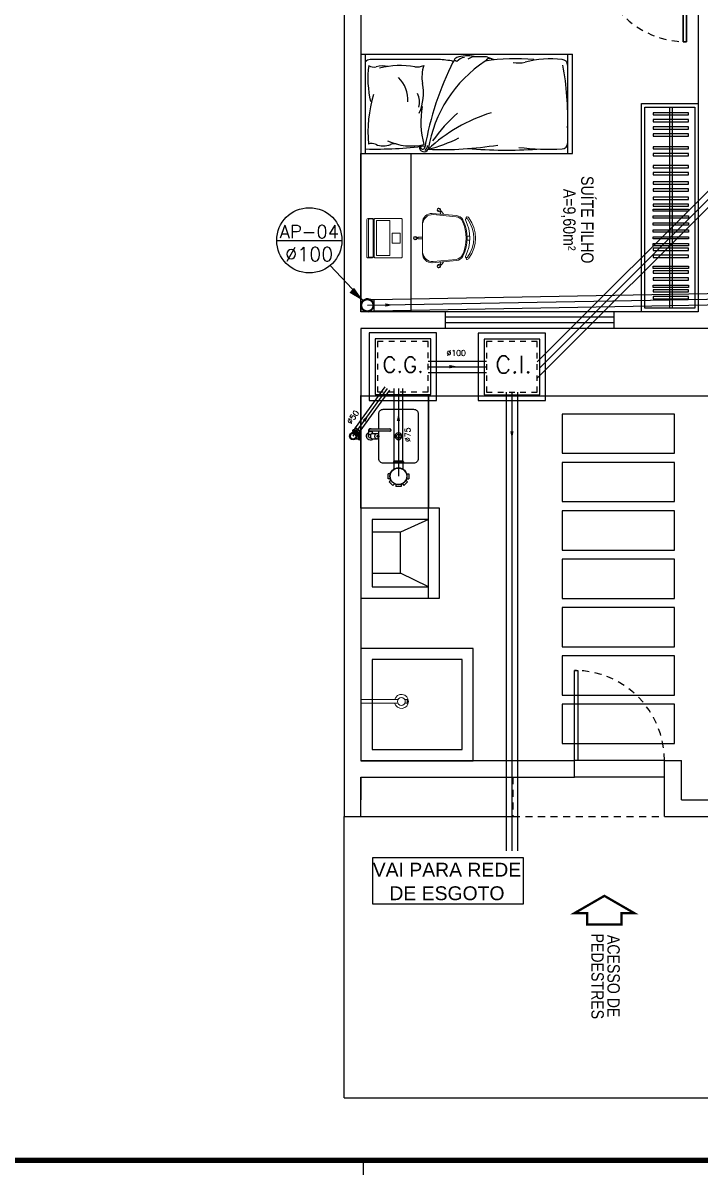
# Model space of a CAD drawing. Header units: millimetres. Extents: x 3923 to 4120, y 744 to 867.
# Drawn here: x 3965.08 to 3977.12, y 804.27 to 824.61 of the extents above; entities that cross this region are included whole.
import ezdxf
from ezdxf.enums import TextEntityAlignment as Align

# ---------------------------------------------------------------- set-up
doc = ezdxf.new("R2010")
doc.units = ezdxf.units.MM
for name, pattern in [('CONTINU', [0]), ('HIDDEN', [0.375, 0.25, -0.125]), ('HIDDEN2', [0.1875, 0.125, -0.0625])]:
    doc.linetypes.add(name, pattern=pattern)
for name, color, linetype in [('-HIDRO', 8, 'Continuous'), ('A-PEN-C', 4, 'Continuous'), ('A-PEN-M', 6, 'Continuous'), ('E-txt-g', 3, 'Continuous'), ('HIDROGRAFIA', 4, 'Continuous'), ("PRANCHA - PROJETU'S", 7, 'Continuous'), ('Texto-Tubos', 7, 'Continuous'), ('TigreCad', 3, 'Continuous'), ('Tinterno', 9, 'Continuous'), ('TUBULAÇÃO_ESGOTO', 5, 'Continuous')]:
    doc.layers.add(name, color=color, linetype=linetype)
doc.layers.add('E-Lay-9', color=9, linetype='Continuous', lineweight=9)
doc.layers.add('E-Txt-W', color=7, linetype='Continuous', lineweight=20)
doc.styles.add('CARIMBO_DADOS', font='arial.ttf', dxfattribs={"height": 0.1})
doc.styles.add('F2', font='ARIALN.TTF')
doc.styles.add('R80', font='simplex.shx', dxfattribs={"height": 12})
doc.styles.add('REG60', font='romans.shx', dxfattribs={"width": 0.8, "height": 0.15})
doc.styles.add('REG80', font='romans.shx', dxfattribs={"width": 0.8, "height": 0.2})
doc.styles.add('ROMANS', font='romans__.ttf', dxfattribs={"height": 0.1})
doc.styles.add('TCTUBOS-TXT', font='txt.shx')

# ---------------------------------------------------------------- blocks, each defined once
blk = doc.blocks.new('ADFSGASDFG')
at = {"layer": "PRANCHA - PROJETU'S", "color": 4, "const_width": 0.1}
blk.add_lwpolyline([(279.078, 106.346), (359.678, 106.346), (359.678, 48.946), (279.078, 48.946)], close=True, dxfattribs=at)
blk = doc.blocks.new('TXT-AMB75')
at = {"layer": 'E-txt-g', "style": 'REG80', "width": 0.8, "flags": 8}
blk.add_attdef('TXT', text='', height=0.2, dxfattribs=at).set_placement((0.005, 0.296), align=Align.CENTER)
at = {"layer": 'E-Txt-W', "style": 'REG60', "width": 0.8, "flags": 8}
blk.add_attdef('TXT', text='', height=0.15, dxfattribs=at).set_placement((0.005, 0.027), align=Align.CENTER)
blk = doc.blocks.new('Cadeira')
at = {"layer": 'E-Lay-9', "color": 8}
for p, q in [((-0.139, 0), (0.139, 0)), ((-0.009, 0.054), (-0.009, 0.077)), ((-0.008, 0), (-0.008, 0.043)), ((-0.008, 0.043), (-0.006, 0.043)), ((0.006, 0.043), (0.007, 0.043)), ((0.007, 0), (0.007, 0.043)), ((0.01, 0.054), (0.01, 0.077)), ((-0.219, -0.084), (-0.2, -0.302)), ((-0.209, -0.094), (-0.19, -0.298)), ((0.209, -0.094), (0.19, -0.298)), ((0.219, -0.084), (0.2, -0.302)), ((-0.25, -0.159), (-0.265, -0.141)), ((-0.236, -0.147), (-0.251, -0.129)), ((-0.24, -0.165), (-0.241, -0.166)), ((-0.213, -0.185), (-0.241, -0.166)), ((-0.23, -0.156), (-0.231, -0.158)), ((-0.214, -0.162), (-0.23, -0.156)), ((0.213, -0.185), (0.241, -0.166)), ((0.214, -0.162), (0.23, -0.156)), ((0.23, -0.156), (0.231, -0.158)), ((0.236, -0.147), (0.251, -0.129)), ((0.24, -0.165), (0.241, -0.166)), ((0.25, -0.159), (0.265, -0.141)), ((-0.017, -0.396), (-0.017, -0.42)), ((0.017, -0.396), (0.017, -0.42))]:
    blk.add_line(p, q, dxfattribs=at)
blk.add_lwpolyline([(0.163, -0.381, -0.237888), (-0.163, -0.381, 0.605717), (-0.174, -0.395, 0.122717), (-0.17, -0.4, 0.323529), (0.17, -0.4, 0.122717), (0.174, -0.395, 0.605717)], format="xyb", close=True, dxfattribs=at)
for centre in [(0, 0.047), (-0.238, -0.158), (0.238, -0.158)]:
    blk.add_circle(centre, 0.005, dxfattribs=at)
for centre, radius, start, end in [((-0.139, -0.08), 0.08, 90, 182.5692), ((0, 0.065), 0.015, 281.6334, 257.4537), ((0, 0.048), 0.0075, 221.8103, 318.1897), ((0.139, -0.08), 0.08, 357.4308, 90), ((-0.12, -0.089), 0.0887, 95.5925, 183.2522), ((0.12, -0.089), 0.0887, 356.7478, 84.4075), ((-0.25, -0.144), 0.015, 322.5463, 298.3666), ((-0.239, -0.157), 0.0075, 261.8103, 358.1897), ((0.239, -0.157), 0.0075, 181.8103, 278.1897), ((0.25, -0.144), 0.015, 241.6334, 217.4537), ((-0.13, -0.296), 0.07, 185.1212, 243.6047), ((-0.12, -0.292), 0.07, 185.2999, 245.7361), ((0.12, -0.292), 0.07, 294.2639, 354.7001), ((0.13, -0.296), 0.07, 296.3953, 354.8788), ((-0.182, -0.396), 0.00782, 29.8109, 225.3255), ((-0.163, -0.39), 0.0275, 205.1455, 233.4571), ((-0.163, -0.39), 0.0125, 205.1455, 233.1301), ((0, -0.034), 0.362, 243.6047, 296.3953), ((0, -0.025), 0.362, 245.7361, 294.2639), ((0.182, -0.396), 0.00782, 314.6745, 150.1891), ((0.163, -0.39), 0.0275, 306.5429, 334.8545), ((0, -0.165), 0.305, 234.1238, 305.8762)]:
    blk.add_arc(centre, radius, start, end, dxfattribs=at)
blk = doc.blocks.new('Notebook')
at = {"layer": 'E-Lay-9', "color": 8}
for p, q in [((0.165, 0.315), (-0.165, 0.315)), ((-0.175, 0.305), (-0.175, 0.3)), ((-0.175, 0.3), (-0.175, 0.265)), ((-0.165, 0.255), (0.165, 0.255)), ((0.175, 0.3), (0.175, 0.305)), ((0.175, 0.265), (0.175, 0.3))]:
    blk.add_line(p, q, dxfattribs=at)
for points in [[(-0.165, 0), (0.165, 0, 0.414214), (0.175, 0.01), (0.175, 0.24, 0.414214), (0.165, 0.25), (-0.165, 0.25, 0.414214), (-0.175, 0.24), (-0.175, 0.01, 0.414214)], [(-0.165, 0.26), (0.165, 0.26, 0.414214), (0.17, 0.265), (0.17, 0.295, 0.414214), (0.165, 0.3), (-0.165, 0.3, 0.414214), (-0.17, 0.295), (-0.17, 0.265, 0.414214)]]:
    blk.add_lwpolyline(points, format="xyb", close=True, dxfattribs=at)
for points in [[(-0.155, 0.11), (0.155, 0.11), (0.155, 0.23), (-0.155, 0.23)], [(-0.105, 0.25), (-0.145, 0.25), (-0.145, 0.255), (-0.105, 0.255)], [(0.105, 0.25), (0.145, 0.25), (0.145, 0.255), (0.105, 0.255)], [(-0.045, 0.02), (0.045, 0.02), (0.045, 0.09), (-0.045, 0.09)]]:
    blk.add_lwpolyline(points, close=True, dxfattribs=at)
for centre, start, end in [((-0.165, 0.305), 90, 180), ((0.165, 0.305), 0, 90), ((-0.165, 0.265), 180, 270), ((0.165, 0.265), 270, 360)]:
    blk.add_arc(centre, 0.01, start, end, dxfattribs=at)
blk = doc.blocks.new('Seta')
at = {"color": 2, "const_width": 2}
blk.add_lwpolyline([(10, 15), (10, 25.98), (25, 0), (10, -25.98), (10, -15), (0, -15), (0, 15)], close=True, dxfattribs=at)
blk = doc.blocks.new('Cuba coz')
at = {"color": 8}
blk.add_line((7.5, -4.5), (7.5, -2.4), dxfattribs=at)
for points in [[(13.4, -6.5), (13.4, -20, 0.414214), (17.4, -24), (44.4, -24, 0.414214), (48.4, -20), (48.4, 20, 0.414214), (44.4, 24), (17.4, 24, 0.414214), (13.4, 20), (13.4, 0.7)], [(6.7, 1.7), (6, 1.7, 0.546464), (4.4, -0.7, -0.10784), (4.5, -1.1), (4.5, -5.5)], [(11.7, 2.5), (8, 2.5, 0.133256), (7.3, 2.3, 0.106756), (6.7, 1.8, 0.082828), (6.3, 1, 0.071352), (6.2, 0, 0.071352), (6.3, -1, 0.082828), (6.7, -1.8, 0.106756), (7.3, -2.3, 0.133256), (8, -2.5), (11.7, -2.5)], [(4.4, -0.7, 0.293273), (6, -1.8), (6.7, -1.8)], [(13.4, -1), (13.4, -4.5, 0.414214)]]:
    blk.add_lwpolyline(points, format="xyb", dxfattribs=at)
for points in [[(11.7, -2.5, 0.133256), (12.4, -2.3, 0.106756), (13, -1.8, 0.082828), (13.3, -1, 0.071352), (13.5, 0, 0.071352), (13.3, 1, 0.082828), (13, 1.8, 0.106756), (12.4, 2.3, 0.133256), (11.7, 2.5, 0.133256), (11.1, 2.3, 0.106756), (10.5, 1.8, 0.082828), (10.1, 1, 0.071352), (10, 0, 0.071352), (10.1, -1, 0.082828), (10.5, -1.8, 0.106756), (11.1, -2.3, 0.133256)], [(12.5, 0.7, 0.133256), (12.3, 0.7, 0.106756), (12.1, 0.5, 0.082828), (12, 0.3, 0.071352), (11.9, 0, 0.071352), (12, -0.3, 0.082828), (12.1, -0.5, 0.106756), (12.3, -0.7, 0.133256), (12.5, -0.8, 0.133256), (12.7, -0.7, 0.106756), (12.8, -0.5, 0.082828), (13, -0.3, 0.071352), (13, 0, 0.071352), (13, 0.3, 0.082828), (12.8, 0.5, 0.106756), (12.7, 0.7, 0.133256)], [(6, -6.5), (23, -6.5, 1), (23, -4.5), (6, -4.5, 1)]]:
    blk.add_lwpolyline(points, format="xyb", close=True, dxfattribs=at)
for radius in [3, 1.75]:
    blk.add_circle((30.9, 0), radius, dxfattribs=at)
for centre, radius, start, end in [((6, 0), 3.5, 45.5847, 244.6231), ((6, -5.5), 1.5, 41.8103, 318.1897), ((6, 0), 3.5, 295.3769, 314.4153), ((23, -5.5), 1.25, 233.1301, 126.8699)]:
    blk.add_arc(centre, radius, start, end, dxfattribs=at)
blk = doc.blocks.new('Chuveiro')
at = {"layer": 'E-Lay-9', "color": 8}
for p, q in [((-0.031, 0.016), (-0.36, 0.016)), ((0.051, 0.016), (0.031, 0.016)), ((0.051, 0.016), (0.051, -0.016)), ((-0.031, -0.016), (-0.36, -0.016)), ((0.051, -0.016), (0.031, -0.016))]:
    blk.add_line(p, q, dxfattribs=at)
blk.add_circle((0, 0), 0.0348, dxfattribs=at)
for centre, radius, start, end in [((0, 0), 0.0624, 194.4775, 165.5225), ((0.009, 0), 0.0444, 339.4266, 20.5734)]:
    blk.add_arc(centre, radius, start, end, dxfattribs=at)
blk = doc.blocks.new('j9n50d')
at = {"layer": 'TigreCad'}
for p, q in [((28, 25), (0, 25)), ((30, 27), (28, 25)), ((30, -27), (30, 27)), ((47, 27), (30, 27)), ((47, -27), (47, 27)), ((52, 27), (47, 27)), ((47, 27), (47, 27)), ((53, 31), (53, 28)), ((53, 31), (53, -31)), ((63, 32), (54, 32)), ((63, 31), (63, -31)), ((64, 31), (65, 28)), ((70, 27), (66, 27)), ((70, 27), (70, -27)), ((28, -25), (0, -25)), ((30, -27), (28, -25)), ((47, -27), (30, -27)), ((52, -27), (47, -27)), ((47, -27), (47, -27)), ((53, -31), (53, -28)), ((63, -32), (54, -32)), ((64, -31), (65, -28)), ((70, -27), (66, -27))]:
    blk.add_line(p, q, dxfattribs=at)
for centre, radius, start, end in [((0, 0), 25.4, 90, 270), ((52, 28), 1, 270, 355), ((54, 31), 1, 90, 175), ((63, 31), 1, 15, 90), ((66, 28), 1, 195, 270), ((52, -28), 1, 5, 90), ((54, -31), 1, 185, 270), ((63, -31), 1, 270, 345), ((66, -28), 1, 90, 165)]:
    blk.add_arc(centre, radius, start, end, dxfattribs=at)
at = {"layer": 'Tinterno'}
for p, q in [((28, -25), (28, 25)), ((47, -27), (47, 27)), ((53, 27), (53, -27)), ((65, 27), (65, -27))]:
    blk.add_line(p, q, dxfattribs=at)
blk = doc.blocks.new('27150128p')
at = {"layer": 'TigreCad'}
for p, q in [((-73, 22), (-91, 22)), ((-91, -23), (-91, 22)), ((-81, 49), (-49, 81)), ((-68, 36), (-81, 49)), ((-36, 68), (-49, 81)), ((-23, 91), (22, 91)), ((-23, 73), (-23, 91)), ((22, 73), (22, 91)), ((119, 40), (65, 40)), ((120, 44), (119, 41)), ((130, 44), (121, 44)), ((121, 43), (121, -44)), ((130, 43), (130, -44)), ((131, 44), (132, 41)), ((138, 40), (132, 40)), ((138, 40), (138, -40)), ((-73, -23), (-91, -23)), ((-68, -36), (-81, -49)), ((-49, -81), (-81, -49)), ((-36, -68), (-49, -81)), ((-23, -73), (-23, -91)), ((22, -91), (-23, -91)), ((22, -73), (22, -91)), ((119, -40), (65, -40)), ((120, -44), (119, -41)), ((130, -45), (121, -45)), ((131, -44), (132, -41)), ((138, -40), (132, -40))]:
    blk.add_line(p, q, dxfattribs=at)
blk.add_circle((0, 0), 75.5, dxfattribs=at)
for centre, radius, start, end in [((-73, 24), 1.5, 270, 341.839), ((-69, 35), 1.5, 333.161, 45), ((-35, 69), 1.5, 225, 296.839), ((-24, 73), 1.5, 288.161, 0), ((24, 73), 1.5, 180, 251.839), ((65, 41), 1.5, 212.6129, 270), ((119, 41), 1, 270, 355), ((121, 43), 1, 90, 175), ((130, 43), 1, 5, 90), ((132, 41), 1, 185, 270), ((-73, -24), 1.5, 18.161, 90), ((-69, -35), 1.5, 315, 26.839), ((-35, -69), 1.5, 63.161, 135), ((-24, -73), 1.5, 0, 71.839), ((24, -73), 1.5, 108.161, 180), ((65, -41), 1.5, 90, 147.3871), ((119, -41), 1, 5, 90), ((121, -44), 1, 185, 270), ((130, -44), 1, 270, 355), ((132, -41), 1, 90, 175)]:
    blk.add_arc(centre, radius, start, end, dxfattribs=at)
at = {"layer": 'Tinterno'}
for p, q in [((119, -40), (119, 40)), ((132, -40), (132, 40))]:
    blk.add_line(p, q, dxfattribs=at)
blk.add_circle((0, 0), 73.5, dxfattribs=at)
blk = doc.blocks.new('_cxgordu')
for p, q in [((40, 40), (-40, 40)), ((-40, 40), (-40, -40)), ((40, -40), (40, 40)), ((-40, -40), (40, -40))]:
    blk.add_line(p, q)
at = {"color": 1, "linetype": 'Continuous', "ltscale": 0.5}
for p, q in [((33, 33), (-33, 33)), ((-33, 33), (-33, -33)), ((33, -33), (33, 33)), ((-33, -33), (33, -33))]:
    blk.add_line(p, q, dxfattribs=at)
at = {"color": 1, "linetype": 'HIDDEN', "ltscale": 0.5}
for p, q in [((30, 30), (-30, 30)), ((-30, 30), (-30, -30)), ((30, -30), (30, 30)), ((-30, -30), (30, -30))]:
    blk.add_line(p, q, dxfattribs=at)
at = {"style": 'R80'}
blk.add_text('C.G.', height=18.48, dxfattribs=at).set_placement((-24.3, -6.9))
blk = doc.blocks.new('j9n50s')
at = {"layer": 'TigreCad'}
for p, q in [((19, 25), (30, 25)), ((19, -25), (30, -25))]:
    blk.add_line(p, q, dxfattribs=at)
for radius in [31.8, 27.4]:
    blk.add_circle((0, 0), radius, dxfattribs=at)
at = {"layer": 'Tinterno'}
for p, q in [((30, 25), (30, 10)), ((30, -10), (30, -25))]:
    blk.add_line(p, q, dxfattribs=at)
blk.add_circle((0, 0), 25.6, dxfattribs=at)
blk = doc.blocks.new('11030602p')
at = {"layer": 'TigreCad'}
for p, q in [((0, -27), (0, 27)), ((0, 27), (4, 27)), ((6, 31), (5, 28)), ((7, 32), (16, 32)), ((7, -31), (7, 31)), ((16, -31), (16, 31)), ((17, 31), (17, 28)), ((18, 27), (23, 27)), ((23, 27), (23, 27)), ((40, 27), (23, 27)), ((40, 27), (42, 25)), ((42, -25), (42, 25)), ((0, -27), (4, -27)), ((6, -31), (5, -28)), ((7, -32), (16, -32)), ((17, -31), (17, -28)), ((18, -27), (23, -27)), ((23, -27), (23, -27)), ((40, -27), (23, -27)), ((40, -27), (42, -25))]:
    blk.add_line(p, q, dxfattribs=at)
for centre, start, end in [((4, 28), 270, 345), ((7, 31), 90, 165), ((16, 31), 5, 90), ((18, 28), 185, 270), ((4, -28), 15, 90), ((7, -31), 195, 270), ((16, -31), 270, 355), ((18, -28), 90, 175)]:
    blk.add_arc(centre, 1, start, end, dxfattribs=at)
at = {"layer": 'Tinterno'}
for p, q in [((5, -27), (5, 27)), ((17, -27), (17, 27)), ((23, 27), (23, -27)), ((23, -27), (23, 27)), ((40, 27), (40, -27))]:
    blk.add_line(p, q, dxfattribs=at)
blk = doc.blocks.new('inp_cx')
for p, q in [((40, 40), (-40, 40)), ((-40, 40), (-40, -40)), ((40, -40), (40, 40)), ((-40, -40), (40, -40))]:
    blk.add_line(p, q)
at = {"color": 1, "linetype": 'Continuous', "ltscale": 0.5}
for p, q in [((33, 33), (-33, 33)), ((-33, 33), (-33, -33)), ((33, -33), (33, 33)), ((-33, -33), (33, -33))]:
    blk.add_line(p, q, dxfattribs=at)
at = {"color": 1, "linetype": 'HIDDEN', "ltscale": 0.5}
for p, q in [((30, 30), (-30, 30)), ((-30, 30), (-30, -30)), ((30, -30), (30, 30)), ((-30, -30), (30, -30))]:
    blk.add_line(p, q, dxfattribs=at)
at = {"style": 'R80'}
blk.add_text('C.I.', height=20.59, dxfattribs=at).set_placement((-19.6, -7.5))
blk = doc.blocks.new('j9n100s')
at = {"layer": 'TigreCad'}
for p, q in [((27, 51), (60, 51)), ((27, -51), (60, -51))]:
    blk.add_line(p, q, dxfattribs=at)
blk.add_circle((0, 0), 53.2, dxfattribs=at)
for start, end in [(61.785, 298.215), (298.215, 61.785)]:
    blk.add_arc((0, 0), 57.7, start, end, dxfattribs=at)
at = {"layer": 'Tinterno'}
blk.add_line((60, -51), (60, 51), dxfattribs=at)
blk.add_circle((0, 0), 51, dxfattribs=at)

msp = doc.modelspace()

# ---------------------------------------------------------------- linework, layer by layer
at = {"layer": '-HIDRO', "linetype": 'Continuous'}
for p, q in [((3970.791, 860.498), (3970.791, 810.498)), ((3971.091, 825.878), (3971.091, 819.478)), ((3977.091, 825.878), (3977.091, 819.478)), ((3972.591, 819.478), (3971.091, 819.478)), ((3972.591, 819.478), (3972.591, 819.178)), ((3977.091, 819.478), (3975.591, 819.478)), ((3975.591, 819.478), (3975.591, 819.178)), ((3971.091, 819.178), (3971.091, 811.498)), ((3972.591, 819.178), (3971.091, 819.178)), ((3977.391, 819.178), (3975.591, 819.178)), ((3978.591, 817.978), (3972.291, 817.978)), ((3972.291, 817.978), (3972.291, 815.985)), ((3972.291, 815.785), (3971.797, 815.558)), ((3972.291, 814.585), (3971.797, 814.827)), ((3971.091, 811.498), (3974.891, 811.498)), ((3974.891, 811.198), (3974.891, 811.498)), ((3976.491, 811.498), (3974.891, 811.498)), ((3976.491, 811.498), (3976.791, 811.498)), ((3976.491, 810.498), (3976.491, 811.498)), ((3976.791, 810.798), (3976.791, 811.498)), ((3971.091, 811.198), (3971.091, 810.798)), ((3971.091, 810.498), (3971.091, 811.198)), ((3971.091, 811.198), (3973.791, 811.198)), ((3973.791, 811.198), (3974.891, 811.198)), ((3973.791, 811.198), (3973.791, 811.198)), ((3976.491, 811.198), (3974.891, 811.198)), ((3976.791, 810.798), (3977.391, 810.798)), ((3970.791, 810.498), (3971.091, 810.498)), ((3970.791, 805.498), (3970.791, 810.498)), ((3971.091, 810.498), (3973.791, 810.498)), ((3976.491, 810.498), (3977.691, 810.498)), ((3970.791, 805.498), (3984.791, 805.498))]:
    msp.add_line(p, q, dxfattribs=at)
at = {"layer": '-HIDRO'}
for p, q in [((3971.091, 824.06), (3974.854, 824.06)), ((3971.091, 824.06), (3971.091, 822.294)), ((3971.176, 822.294), (3971.176, 824.06)), ((3972.472, 823.961), (3971.255, 823.961)), ((3973.307, 824.01), (3973.113, 824.01)), ((3973.341, 824.004), (3973.459, 823.961)), ((3974.769, 822.294), (3974.769, 824.06)), ((3974.854, 822.294), (3974.854, 824.06)), ((3976.578, 823.118), (3976.578, 819.538)), ((3976.628, 823.118), (3976.628, 819.538)), ((3971.091, 822.294), (3974.854, 822.294)), ((3975.591, 819.478), (3972.591, 819.478)), ((3975.591, 819.378), (3972.591, 819.378)), ((3975.591, 819.278), (3972.591, 819.278)), ((3975.591, 819.178), (3972.591, 819.178))]:
    msp.add_line(p, q, dxfattribs=at)
at = {"layer": '-HIDRO', "linetype": 'HIDDEN2'}
for p, q in [((3973.791, 811.198), (3973.791, 810.498)), ((3973.791, 810.498), (3976.491, 810.498))]:
    msp.add_line(p, q, dxfattribs=at)
at = {"layer": '-HIDRO', "linetype": 'Continuous'}
for points in [[(3976.823, 825.878), (3976.823, 824.278), (3976.883, 824.278), (3976.883, 825.878)], [(3976.883, 825.878), (3976.883, 824.278), (3976.823, 824.278), (3976.823, 825.878)], [(3974.673, 817.657), (3974.673, 816.96), (3976.671, 816.96), (3976.671, 817.657)], [(3974.673, 816.796), (3974.673, 816.1), (3976.671, 816.1), (3976.671, 816.796)], [(3971.091, 815.985), (3971.091, 814.385), (3972.491, 814.385), (3972.491, 815.985)], [(3971.291, 815.785), (3971.291, 814.585), (3972.291, 814.585), (3972.291, 815.785)], [(3974.673, 815.936), (3974.673, 815.24), (3976.671, 815.24), (3976.671, 815.936)], [(3971.291, 815.558), (3971.291, 814.827), (3971.797, 814.827), (3971.797, 815.558)], [(3974.673, 815.076), (3974.673, 814.38), (3976.671, 814.38), (3976.671, 815.076)], [(3974.673, 815.076), (3974.673, 814.38), (3976.671, 814.38), (3976.671, 815.076)], [(3974.673, 814.216), (3974.673, 813.519), (3976.671, 813.519), (3976.671, 814.216)], [(3974.673, 814.216), (3974.673, 813.519), (3976.671, 813.519), (3976.671, 814.216)], [(3971.091, 813.49), (3971.091, 811.49), (3973.091, 811.49), (3973.091, 813.49)], [(3974.673, 813.356), (3974.673, 812.659), (3976.671, 812.659), (3976.671, 813.356)], [(3974.673, 813.356), (3974.673, 812.659), (3976.671, 812.659), (3976.671, 813.356)], [(3971.291, 813.29), (3971.291, 811.69), (3972.891, 811.69), (3972.891, 813.29)], [(3974.891, 811.498), (3974.891, 813.098), (3974.951, 813.098), (3974.951, 811.498)], [(3974.673, 812.496), (3974.673, 811.799), (3976.671, 811.799), (3976.671, 812.496)], [(3974.673, 812.496), (3974.673, 811.799), (3976.671, 811.799), (3976.671, 812.496)]]:
    msp.add_lwpolyline(points, close=True, dxfattribs=at)
at = {"layer": '-HIDRO'}
for points in [[(3977.091, 823.178), (3977.091, 819.478), (3976.083, 819.478), (3976.083, 823.178)], [(3977.031, 823.118), (3977.031, 819.538), (3976.143, 819.538), (3976.143, 823.118)], [(3971.98, 819.478), (3971.091, 819.478), (3971.091, 822.294), (3971.98, 822.294)], [(3976.916, 819.951), (3976.916, 819.911), (3976.292, 819.911), (3976.292, 819.951)], [(3976.916, 819.829), (3976.916, 819.869), (3976.292, 819.869), (3976.292, 819.829)], [(3976.916, 819.706), (3976.916, 819.746), (3976.292, 819.746), (3976.292, 819.706)]]:
    msp.add_lwpolyline(points, close=True, dxfattribs=at)
at = {"layer": '-HIDRO', "ltscale": 0.5}
for points in [[(3976.916, 822.976), (3976.916, 823.016), (3976.292, 823.016), (3976.292, 822.976)], [(3976.916, 822.853), (3976.916, 822.893), (3976.292, 822.893), (3976.292, 822.853)], [(3976.916, 822.723), (3976.916, 822.763), (3976.292, 822.763), (3976.292, 822.723)], [(3976.916, 822.6), (3976.916, 822.64), (3976.292, 822.64), (3976.292, 822.6)], [(3976.916, 822.372), (3976.916, 822.412), (3976.292, 822.412), (3976.292, 822.372)], [(3976.916, 822.249), (3976.916, 822.289), (3976.292, 822.289), (3976.292, 822.249)], [(3976.916, 822.036), (3976.916, 822.076), (3976.292, 822.076), (3976.292, 822.036)], [(3976.916, 821.913), (3976.916, 821.953), (3976.292, 821.953), (3976.292, 821.913)], [(3976.916, 821.745), (3976.916, 821.785), (3976.292, 821.785), (3976.292, 821.745)], [(3976.916, 821.621), (3976.916, 821.661), (3976.292, 821.661), (3976.292, 821.621)], [(3976.916, 821.475), (3976.916, 821.515), (3976.292, 821.515), (3976.292, 821.475)], [(3976.916, 821.352), (3976.916, 821.392), (3976.292, 821.392), (3976.292, 821.352)], [(3976.916, 821.303), (3976.916, 821.263), (3976.292, 821.263), (3976.292, 821.303)], [(3976.916, 821.18), (3976.916, 821.14), (3976.292, 821.14), (3976.292, 821.18)], [(3976.916, 821.057), (3976.916, 821.017), (3976.292, 821.017), (3976.292, 821.057)], [(3976.916, 820.934), (3976.916, 820.894), (3976.292, 820.894), (3976.292, 820.934)], [(3976.916, 820.811), (3976.916, 820.771), (3976.292, 820.771), (3976.292, 820.811)], [(3976.916, 820.688), (3976.916, 820.648), (3976.292, 820.648), (3976.292, 820.688)], [(3976.916, 820.566), (3976.916, 820.606), (3976.292, 820.606), (3976.292, 820.566)], [(3976.916, 820.443), (3976.916, 820.483), (3976.292, 820.483), (3976.292, 820.443)], [(3976.916, 820.286), (3976.916, 820.246), (3976.292, 820.246), (3976.292, 820.286)], [(3976.916, 820.164), (3976.916, 820.204), (3976.292, 820.204), (3976.292, 820.164)], [(3976.916, 820.041), (3976.916, 820.081), (3976.292, 820.081), (3976.292, 820.041)]]:
    msp.add_lwpolyline(points, close=True, dxfattribs=at)
at = {"layer": '-HIDRO', "linetype": 'CONTINU'}
msp.add_lwpolyline([(3972.291, 817.978), (3972.291, 815.985), (3971.091, 815.985), (3971.091, 817.985)], close=True, dxfattribs=at)
at = {"layer": '-HIDRO', "linetype": 'Continuous', "flags": 128}
msp.add_lwpolyline([(3972.291, 817.978), (3971.091, 817.978), (3971.091, 814.385), (3972.291, 814.385), (3972.291, 817.978)], dxfattribs=at)
at = {"layer": '-HIDRO', "linetype": 'HIDDEN2'}
for centre, start, end in [((3976.883, 825.878), 180, 270), ((3974.891, 811.498), 0, 90)]:
    msp.add_arc(centre, 1.6, start, end, dxfattribs=at)
at = {"layer": '-HIDRO'}
for centre, radius, start, end in [((3971.255, 823.862), 0.0988, 90, 143.1301), ((3977.675, 821.448), 5.528, 153.3271, 170.0569), ((3974.599, 821.984), 2.343, 123.6929, 170.5732), ((3972.455, 822.705), 1.256, 77.089, 89.2313), ((3972.863, 823.876), 0.138, 102.8827, 168.3869), ((3972.771, 823.904), 0.0329, 38.531, 120.6976), ((3972.951, 823.798), 0.2, 94.6849, 140.5984), ((3972.989, 823.326), 0.702, 76.9286, 102.8827), ((3973.126, 823.798), 0.213, 86.6017, 127.7302), ((3973.385, 823.883), 0.0988, 69.7541, 149.4872), ((3973.837, 820.726), 3.251, 84.178, 99.5071), ((3973.307, 823.911), 0.0988, 69.7541, 90), ((3973.307, 823.911), 0.0988, 69.7541, 90), ((3973.883, 824.561), 0.659, 262.4747, 281.3425), ((3974.458, 822.265), 1.709, 82.8693, 105.1081), ((3974.67, 823.862), 0.0988, 360, 90), ((3972.981, 823.628), 1.766, 172.5099, 193.5732), ((3971.321, 823.986), 0.158, 234.3788, 285.1988), ((3971.477, 823.412), 0.437, 77.312, 105.1988), ((3971.798, 822.338), 1.517, 80.3711, 104.26), ((3972.094, 824.084), 0.254, 260.3711, 296.9649), ((3972.866, 823.649), 0.689, 162.3598, 189.3926), ((3969.548, 822.917), 5.223, 358.1405, 10.4224), ((3971.347, 823.231), 0.582, 357.8295, 45.0098), ((3971.311, 823.364), 0.892, 336.6878, 11.1217), ((3973.542, 822.668), 2.325, 163.2017, 185.199), ((3971.803, 823.205), 0.333, 344.1407, 27.6985), ((3973.687, 822.857), 1.529, 169.7638, 195.4497), ((3974.262, 820.257), 2.889, 107.2387, 133.0858), ((3974.697, 820.877), 2.848, 131.512, 144.8728), ((3971.987, 823.433), 1.008, 245.118, 282.9862), ((3971.615, 825.031), 2.748, 284.1894, 296.3096), ((3971.364, 829.003), 6.633, 268.3703, 277.5322), ((3971.287, 822.306), 0.163, 65.7877, 111.7124), ((3971.491, 822.759), 0.334, 245.7877, 292.8808), ((3971.686, 822.295), 0.17, 69.0161, 112.8808), ((3972.215, 822.403), 0.0818, 171.6091, 333.9382), ((3972.19, 822.411), 0.0413, 171.2915, 348.1256), ((3972.195, 822.427), 0.0818, 292.6052, 4.4989), ((3972.547, 828.286), 5.925, 267.4941, 279.5094), ((3973.695, 830.271), 7.92, 264.9255, 273.8008), ((3974.434, 826.715), 4.348, 262.9481, 273.1174), ((3974.67, 822.472), 0.0988, 270, 360)]:
    msp.add_arc(centre, radius, start, end, dxfattribs=at)
at = {"layer": 'A-PEN-C'}
for p, q in [((3969.593, 820.747), (3970.754, 820.747)), ((3971.135, 819.669), (3970.542, 820.299))]:
    msp.add_line(p, q, dxfattribs=at)
msp.add_circle((3970.174, 820.747), 0.58, dxfattribs=at)
msp.add_solid([(3971.135, 819.669), (3970.887, 819.816), (3970.969, 819.904)], dxfattribs=at)
at = {"layer": 'A-PEN-M', "color": 230}
msp.add_lwpolyline([(3973.98, 808.939), (3971.305, 808.939), (3971.305, 809.772), (3973.98, 809.772)], close=True, dxfattribs=at)
at = {"layer": "PRANCHA - PROJETU'S", "color": 1}
msp.add_line((3971.129, 804.386), (3971.129, 803.386), dxfattribs=at)
at = {"layer": 'TigreCad'}
for p, q in [((3982.825, 827.182), (3974.227, 818.584)), ((3982.918, 826.987), (3974.227, 818.296)), ((3971.324, 819.696), (3983.365, 819.914)), ((3971.328, 819.493), (3983.369, 819.711)), ((3972.288, 818.601), (3973.327, 818.601)), ((3972.288, 818.398), (3973.327, 818.398)), ((3970.995, 817.411), (3971.525, 818.142)), ((3971.077, 817.352), (3971.607, 818.083)), ((3971.684, 816.826, -12.669), (3971.684, 818.113, 3.007)), ((3971.835, 816.826, -12.669), (3971.835, 818.113, 3.007)), ((3973.675, 818.046), (3973.675, 809.891)), ((3973.878, 818.046), (3973.878, 809.891))]:
    msp.add_line(p, q, dxfattribs=at)
at = {"layer": 'TUBULAÇÃO_ESGOTO'}
for p, q in [((3974.278, 818.484), (3982.952, 827.158)), ((3971.206, 819.592), (3983.367, 819.813)), ((3972.288, 818.5), (3973.327, 818.5)), ((3970.951, 817.263), (3971.566, 818.113)), ((3971.759, 818.113, -12.669), (3971.759, 816.551, -12.669)), ((3973.777, 818.046), (3973.777, 809.891))]:
    msp.add_line(p, q, dxfattribs=at)
for points in [[(3971.665, 819.599), (3971.524, 819.567), (3971.523, 819.627)], [(3972.808, 818.502), (3972.667, 818.47), (3972.667, 818.53)], [(3971.231, 817.647), (3971.123, 817.552), (3971.171, 817.516)], [(3971.762, 817.674, -12.669), (3971.729, 817.534, -12.669), (3971.789, 817.533, -12.669)], [(3973.779, 817.212), (3973.747, 817.353), (3973.807, 817.353)]]:
    msp.add_solid(points, dxfattribs=at)

# ---------------------------------------------------------------- block references
at = {"layer": '-HIDRO'}
ref = msp.add_blockref('TXT-AMB75', (3974.576, 821.122), dxfattribs=dict(at, xscale=1.458, yscale=1.458, zscale=1.458, rotation=270))
ref.add_attrib('TXT', 'SUÍTE FILHO', dxfattribs={"layer": 'E-txt-g', "color": 2, "height": 0.22, "rotation": 270, "style": 'F2'}).set_placement((3975.009, 821.114), align=Align.CENTER)
ref.add_attrib('TXT', 'A=9,60m²', dxfattribs={"layer": 'E-Txt-W', "height": 0.22, "rotation": 270, "style": 'F2'}).set_placement((3974.69, 821.114), align=Align.CENTER)
for name, p, xscale, yscale, zscale, rotation in [('Cadeira', (3972.188, 820.787, 6.572), -2, 2, 2, 90), ('Notebook', (3971.828, 820.787, 6.572), 2, 2, 2, 89.99999999999999), ('Cuba coz', (3971.141, 817.263, -12.669), -0.02000000000043656, 0.02000000000043656, 0.02, 180)]:
    msp.add_blockref(name, p, dxfattribs=dict(at, xscale=xscale, yscale=yscale, zscale=zscale, rotation=rotation))
at = {"layer": '-HIDRO', "xscale": 2, "yscale": 2, "zscale": 2}
msp.add_blockref('Chuveiro', (3971.812, 812.547), dxfattribs=at)
at = {"layer": '-HIDRO', "linetype": 'Continuous', "xscale": 0.02042162569364384, "yscale": 0.02042162569364384, "zscale": 0.02042162569364384, "rotation": 89.99999999999999}
msp.add_blockref('Seta', (3975.422, 808.579), dxfattribs=at)
at = {"layer": 'HIDROGRAFIA', "xscale": 0.01500000000032742, "yscale": 0.01499999999987267, "zscale": 0.015}
for name, p in [('_cxgordu', (3971.838, 818.5)), ('inp_cx', (3973.777, 818.496))]:
    msp.add_blockref(name, p, dxfattribs=at)
at = {"layer": "PRANCHA - PROJETU'S", "color": 1}
msp.add_blockref('ADFSGASDFG', (3646.451, 755.44), dxfattribs=at)
at = {"layer": 'TigreCad', "xscale": 0.002, "yscale": 0.002, "zscale": 0.002}
for name, p in [('j9n100s', (3971.206, 819.592)), ('j9n50d', (3970.951, 817.263))]:
    msp.add_blockref(name, p, dxfattribs=at)
for name, p, rotation in [('j9n50s', (3970.951, 817.263), 54.07003521729742), ('27150128p', (3971.759, 816.551, -12.669), 90)]:
    msp.add_blockref(name, p, dxfattribs=dict(at, rotation=rotation))
at = {"layer": 'TUBULAÇÃO_ESGOTO', "xscale": 0.002, "yscale": 0.002, "zscale": 0.002, "rotation": 54.07003521732852}
msp.add_blockref('11030602p', (3970.988, 817.314), dxfattribs=at)

# ---------------------------------------------------------------- texts
at = {"layer": '-HIDRO', "linetype": 'Continuous', "style": 'F2'}
for s, p in [('PEDESTRES', (3975.41, 808.42)), ('ACESSO DE', (3975.695, 808.395))]:
    msp.add_text(s, height=0.2194, rotation=270, dxfattribs=at).set_placement(p, align=Align.TOP_LEFT)
at = {"layer": 'A-PEN-C', "style": 'ROMANS'}
for s, height, p in [('AP-04', 0.234, (3970.174, 820.784)), ('%%C100', 0.2494, (3970.172, 820.378))]:
    msp.add_text(s, height=height, dxfattribs=at).set_placement(p, align=Align.CENTER)
at = {"layer": 'A-PEN-M', "color": 230, "style": 'CARIMBO_DADOS'}
for s, p in [('VAI PARA REDE', (3972.622, 809.432)), ('DE ESGOTO', (3972.622, 809.013))]:
    msp.add_text(s, height=0.2464, rotation=0, dxfattribs=at).set_placement(p, align=Align.CENTER)
at = {"layer": 'Texto-Tubos', "style": 'TCTUBOS-TXT'}
msp.add_text('%%C100', height=0.1, dxfattribs=at).set_placement((3972.786, 818.694), align=Align.CENTER)
for s, rotation, p in [('%%C50', 54.07, (3970.99, 817.574)), ('%%C75', 90, (3971.971, 817.289))]:
    msp.add_text(s, height=0.1, rotation=rotation, dxfattribs=at).set_placement(p, align=Align.CENTER)

doc.saveas('drawing.dxf')
